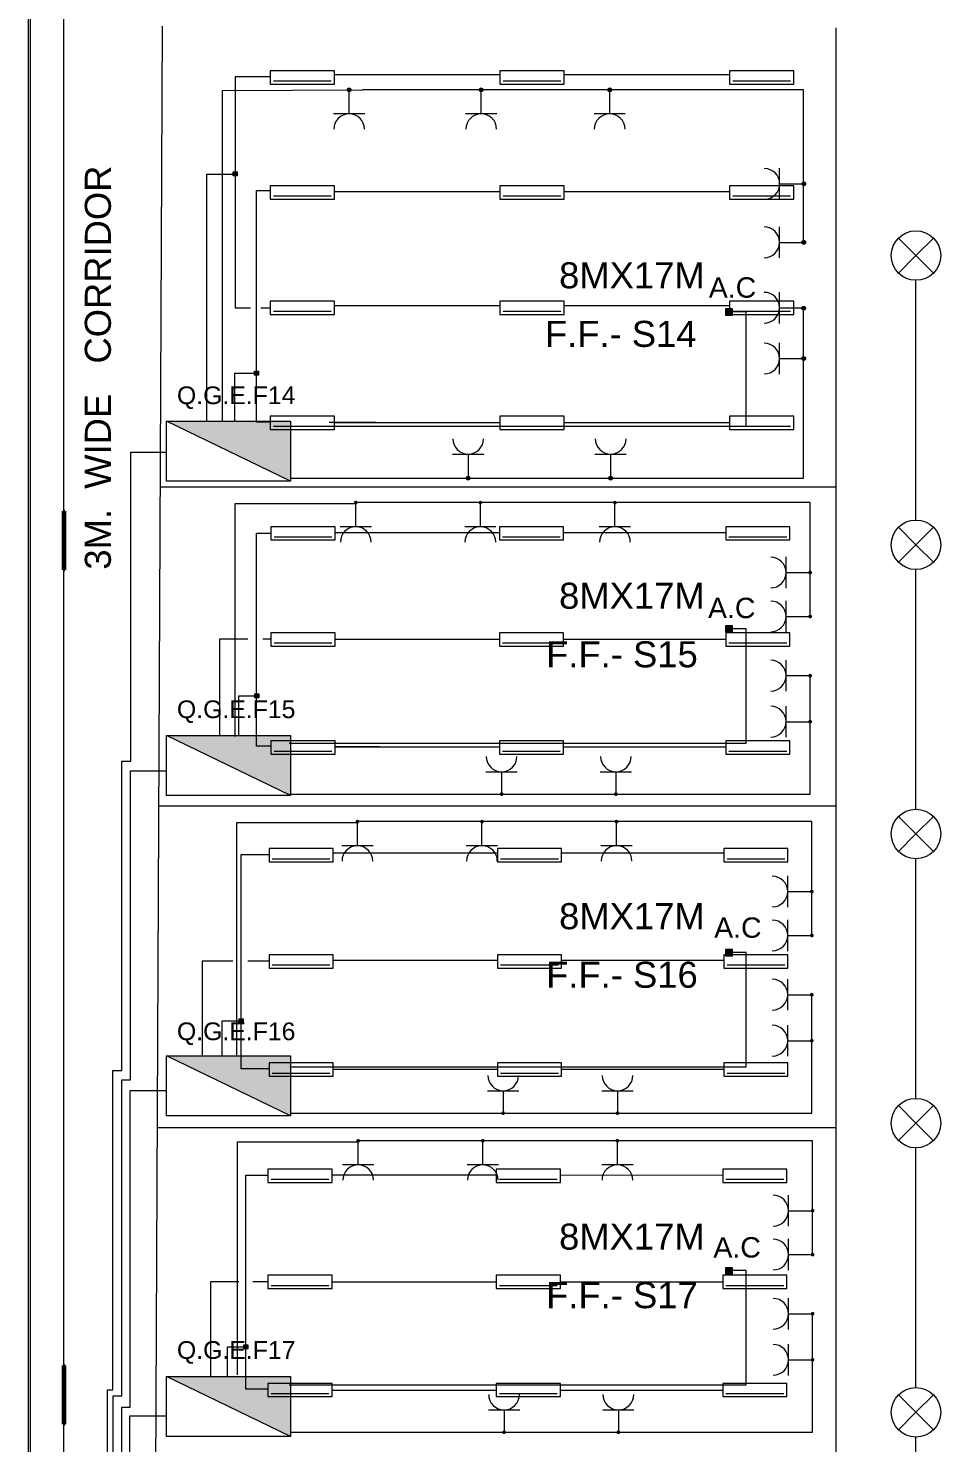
# Model space of a CAD drawing. Extents: x -17539 to 1421, y -3169 to 802964.
# Drawn here: x 343.77 to 366.54, y 328.31 to 363.62 of the extents above; entities that cross this region are included whole.
import ezdxf
from ezdxf.enums import TextEntityAlignment as Align

# ---------------------------------------------------------------- set-up
doc = ezdxf.new("R2010")
doc.units = 0
doc.header["$LTSCALE"] = 25
doc.header["$MEASUREMENT"] = 0
doc.layers.get('0').update_dxf_attribs({"lineweight": 9})
for name, color, linetype, lineweight in [('Iluminação', 10, 'Continuous', 9), ('Quadros', 50, 'Continuous', 9), ('www.cadblocksfree.com', 7, 'Continuous', 9)]:
    doc.layers.add(name, color=color, linetype=linetype, lineweight=lineweight)
doc.layers.add('Tomadas', color=3, linetype='Continuous', lineweight=9, true_color=0x00f500)
doc.styles.add('ROMANS', font='arial.ttf')
doc.styles.get("Standard").update_dxf_attribs({"font": 'arial.ttf'})

# ---------------------------------------------------------------- blocks, each defined once
blk = doc.blocks.new('quadro eletrico')
h = blk.add_hatch(color=256)
h.dxf.hatch_style = 1
h.paths.add_polyline_path([(1.839, -0.788), (-1.457, 0.809), (-1.457, -0.788)])
blk.add_line((-1.457, 0.809), (1.839, -0.788))
blk.add_lwpolyline([(-1.457, 0.809), (1.839, 0.809), (1.839, -0.788), (-1.457, -0.788)], close=True)
blk = doc.blocks.new('Quadro')
at = {"xscale": 0.6593095434044552, "yscale": 0.6593095434044552, "zscale": 0.6593095434044552}
blk.add_blockref('quadro eletrico', (-0.091, 0.017), dxfattribs=at)
blk = doc.blocks.new('Tomada')
for p, q in [((0, 0.632), (0, 0)), ((0, 0), (-0.975, 0)), ((0, 0), (0, -0.632))]:
    blk.add_line(p, q)
blk.add_arc((0.622, 0), 0.622, 90, 270)
blk = doc.blocks.new('Iluminárias 1')
at = {"layer": 'Iluminação'}
blk.add_line((0.079, 0.079), (1.521, 0.079), dxfattribs=at)
blk.add_lwpolyline([(0, 0), (1.6, 0), (1.6, 0.332), (0, 0.332)], close=True, dxfattribs=at)
blk = doc.blocks.new('Ponto de Luz')
for q in [(-0.437, 0.437), (0.438, 0.436), (-0.438, -0.436), (0.437, -0.437)]:
    blk.add_line((0, 0), q)
blk.add_circle((0, 0), 0.618)
blk = doc.blocks.new('Luminária 4')
at = {"layer": 'Iluminação', "lineweight": 40}
for p, q in [((0.733, 0.043), (-0.734, 0.043)), ((-0.734, 0.043), (-0.734, 0)), ((-0.734, 0), (0.733, 0)), ((0.733, 0), (0.733, 0.043))]:
    blk.add_line(p, q, dxfattribs=at)
at = {"layer": 'Iluminação', "lineweight": 30}
blk.add_line((-0.667, 0.008), (0.679, 0.008), dxfattribs=at)
blk = doc.blocks.new('Caixa de Derivação')
at = {"layer": 'Iluminação'}
h = blk.add_hatch(color=256, dxfattribs=at)
h.dxf.hatch_style = 1
h.paths.add_polyline_path([(0.052, 0.051), (-0.048, 0.051), (-0.048, -0.049), (0.052, -0.049)])
blk.add_lwpolyline([(-0.048, 0.051), (0.052, 0.051), (0.052, -0.049), (-0.048, -0.049)], close=True, dxfattribs=at)

msp = doc.modelspace()

# ---------------------------------------------------------------- hatches: boundary and pattern name
at = {"layer": 'Tomadas'}
h = msp.add_hatch(color=256, dxfattribs=at)
h.dxf.hatch_style = 1
h.paths.add_polyline_path([(351.823, 362.089, 1), (351.73, 362.089, 1)])
h = msp.add_hatch(color=256, dxfattribs=at)
h.dxf.hatch_style = 1
h.paths.add_polyline_path([(351.823, 362.089, 1), (351.73, 362.089, 1)])
h = msp.add_hatch(color=256, dxfattribs=at)
h.dxf.hatch_style = 1
h.paths.add_polyline_path([(351.823, 362.089, 1), (351.73, 362.089, 1)])
h = msp.add_hatch(color=256, dxfattribs=at)
h.dxf.hatch_style = 1
h.paths.add_polyline_path([(351.823, 362.089, 1), (351.73, 362.089, 1)])
h = msp.add_hatch(color=256, dxfattribs=at)
h.dxf.hatch_style = 1
h.paths.add_polyline_path([(355.121, 362.089, 1), (355.028, 362.089, 1)])
h = msp.add_hatch(color=256, dxfattribs=at)
h.dxf.hatch_style = 1
h.paths.add_polyline_path([(355.121, 362.089, 1), (355.028, 362.089, 1)])
h = msp.add_hatch(color=256, dxfattribs=at)
h.dxf.hatch_style = 1
h.paths.add_polyline_path([(355.121, 362.089, 1), (355.028, 362.089, 1)])
h = msp.add_hatch(color=256, dxfattribs=at)
h.dxf.hatch_style = 1
h.paths.add_polyline_path([(355.121, 362.089, 1), (355.028, 362.089, 1)])
h = msp.add_hatch(color=256, dxfattribs=at)
h.dxf.hatch_style = 1
h.paths.add_polyline_path([(358.325, 362.088, 1), (358.232, 362.088, 1)])
h = msp.add_hatch(color=256, dxfattribs=at)
h.dxf.hatch_style = 1
h.paths.add_polyline_path([(358.325, 362.088, 1), (358.232, 362.088, 1)])
h = msp.add_hatch(color=256, dxfattribs=at)
h.dxf.hatch_style = 1
h.paths.add_polyline_path([(358.325, 362.088, 1), (358.232, 362.088, 1)])
h = msp.add_hatch(color=256, dxfattribs=at)
h.dxf.hatch_style = 1
h.paths.add_polyline_path([(358.325, 362.088, 1), (358.232, 362.088, 1)])
h = msp.add_hatch(color=256, dxfattribs=at)
h.dxf.hatch_style = 1
h.paths.add_polyline_path([(363.168, 359.739, 1), (363.074, 359.739, 1)])
h = msp.add_hatch(color=256, dxfattribs=at)
h.dxf.hatch_style = 1
h.paths.add_polyline_path([(363.168, 359.739, 1), (363.074, 359.739, 1)])
h = msp.add_hatch(color=256, dxfattribs=at)
h.dxf.hatch_style = 1
h.paths.add_polyline_path([(363.168, 359.739, 1), (363.074, 359.739, 1)])
h = msp.add_hatch(color=256, dxfattribs=at)
h.dxf.hatch_style = 1
h.paths.add_polyline_path([(363.168, 359.739, 1), (363.074, 359.739, 1)])
h = msp.add_hatch(color=256, dxfattribs=at)
h.dxf.hatch_style = 1
h.paths.add_polyline_path([(363.166, 358.279, 1), (363.073, 358.279, 1)])
h = msp.add_hatch(color=256, dxfattribs=at)
h.dxf.hatch_style = 1
h.paths.add_polyline_path([(363.166, 358.279, 1), (363.073, 358.279, 1)])
h = msp.add_hatch(color=256, dxfattribs=at)
h.dxf.hatch_style = 1
h.paths.add_polyline_path([(363.166, 358.279, 1), (363.073, 358.279, 1)])
h = msp.add_hatch(color=256, dxfattribs=at)
h.dxf.hatch_style = 1
h.paths.add_polyline_path([(363.166, 358.279, 1), (363.073, 358.279, 1)])
h = msp.add_hatch(color=256, dxfattribs=at)
h.dxf.hatch_style = 1
h.paths.add_polyline_path([(363.166, 356.632, 1), (363.072, 356.632, 1)])
h = msp.add_hatch(color=256, dxfattribs=at)
h.dxf.hatch_style = 1
h.paths.add_polyline_path([(363.166, 356.632, 1), (363.072, 356.632, 1)])
h = msp.add_hatch(color=256, dxfattribs=at)
h.dxf.hatch_style = 1
h.paths.add_polyline_path([(363.166, 356.632, 1), (363.072, 356.632, 1)])
h = msp.add_hatch(color=256, dxfattribs=at)
h.dxf.hatch_style = 1
h.paths.add_polyline_path([(363.166, 356.632, 1), (363.072, 356.632, 1)])
h = msp.add_hatch(color=256, dxfattribs=at)
h.dxf.hatch_style = 1
h.paths.add_polyline_path([(361.168, 356.619), (361.168, 356.462), (361.342, 356.462), (361.342, 356.619)])
h = msp.add_hatch(color=256, dxfattribs=at)
h.dxf.hatch_style = 1
h.paths.add_polyline_path([(361.168, 356.619), (361.168, 356.462), (361.342, 356.462), (361.342, 356.619)])
h = msp.add_hatch(color=256, dxfattribs=at)
h.dxf.hatch_style = 1
h.paths.add_polyline_path([(363.166, 355.377, 1), (363.073, 355.377, 1)])
h = msp.add_hatch(color=256, dxfattribs=at)
h.dxf.hatch_style = 1
h.paths.add_polyline_path([(363.166, 355.377, 1), (363.073, 355.377, 1)])
h = msp.add_hatch(color=256, dxfattribs=at)
h.dxf.hatch_style = 1
h.paths.add_polyline_path([(363.166, 355.377, 1), (363.073, 355.377, 1)])
h = msp.add_hatch(color=256, dxfattribs=at)
h.dxf.hatch_style = 1
h.paths.add_polyline_path([(363.166, 355.377, 1), (363.073, 355.377, 1)])
h = msp.add_hatch(color=256, dxfattribs=at)
h.dxf.hatch_style = 1
h.paths.add_polyline_path([(354.795, 352.391, 1), (354.701, 352.391, 1)])
h = msp.add_hatch(color=256, dxfattribs=at)
h.dxf.hatch_style = 1
h.paths.add_polyline_path([(354.795, 352.391, 1), (354.701, 352.391, 1)])
h = msp.add_hatch(color=256, dxfattribs=at)
h.dxf.hatch_style = 1
h.paths.add_polyline_path([(354.795, 352.391, 1), (354.701, 352.391, 1)])
h = msp.add_hatch(color=256, dxfattribs=at)
h.dxf.hatch_style = 1
h.paths.add_polyline_path([(354.795, 352.391, 1), (354.701, 352.391, 1)])
h = msp.add_hatch(color=256, dxfattribs=at)
h.dxf.hatch_style = 1
h.paths.add_polyline_path([(358.349, 352.391, 1), (358.256, 352.391, 1)])
h = msp.add_hatch(color=256, dxfattribs=at)
h.dxf.hatch_style = 1
h.paths.add_polyline_path([(358.349, 352.391, 1), (358.256, 352.391, 1)])
h = msp.add_hatch(color=256, dxfattribs=at)
h.dxf.hatch_style = 1
h.paths.add_polyline_path([(358.349, 352.391, 1), (358.256, 352.391, 1)])
h = msp.add_hatch(color=256, dxfattribs=at)
h.dxf.hatch_style = 1
h.paths.add_polyline_path([(358.349, 352.391, 1), (358.256, 352.391, 1)])
h = msp.add_hatch(color=256, dxfattribs=at)
h.dxf.hatch_style = 1
h.paths.add_polyline_path([(351.989, 351.781, 1), (351.895, 351.781, 1)])
h = msp.add_hatch(color=256, dxfattribs=at)
h.dxf.hatch_style = 1
h.paths.add_polyline_path([(355.097, 351.781, 1), (355.004, 351.781, 1)])
h = msp.add_hatch(color=256, dxfattribs=at)
h.dxf.hatch_style = 1
h.paths.add_polyline_path([(358.457, 351.781, 1), (358.364, 351.781, 1)])
h = msp.add_hatch(color=256, dxfattribs=at)
h.dxf.hatch_style = 1
h.paths.add_polyline_path([(363.328, 350.035, 1), (363.235, 350.035, 1)])
h = msp.add_hatch(color=256, dxfattribs=at)
h.dxf.hatch_style = 1
h.paths.add_polyline_path([(363.328, 348.939, 1), (363.235, 348.939, 1)])
h = msp.add_hatch(color=256, dxfattribs=at)
h.dxf.hatch_style = 1
h.paths.add_polyline_path([(361.168, 348.702), (361.168, 348.546), (361.342, 348.546), (361.342, 348.702)])
h = msp.add_hatch(color=256, dxfattribs=at)
h.dxf.hatch_style = 1
h.paths.add_polyline_path([(361.168, 348.702), (361.168, 348.546), (361.342, 348.546), (361.342, 348.702)])
h = msp.add_hatch(color=256, dxfattribs=at)
h.dxf.hatch_style = 1
h.paths.add_polyline_path([(363.328, 347.461, 1), (363.235, 347.461, 1)])
h = msp.add_hatch(color=256, dxfattribs=at)
h.dxf.hatch_style = 1
h.paths.add_polyline_path([(363.328, 346.312, 1), (363.235, 346.312, 1)])
h = msp.add_hatch(color=256, dxfattribs=at)
h.dxf.hatch_style = 1
h.paths.add_polyline_path([(355.628, 344.504, 1), (355.535, 344.504, 1)])
h = msp.add_hatch(color=256, dxfattribs=at)
h.dxf.hatch_style = 1
h.paths.add_polyline_path([(358.48, 344.504, 1), (358.387, 344.504, 1)])
h = msp.add_hatch(color=256, dxfattribs=at)
h.dxf.hatch_style = 1
h.paths.add_polyline_path([(352.03, 343.816, 1), (351.936, 343.816, 1)])
h = msp.add_hatch(color=256, dxfattribs=at)
h.dxf.hatch_style = 1
h.paths.add_polyline_path([(355.138, 343.816, 1), (355.045, 343.816, 1)])
h = msp.add_hatch(color=256, dxfattribs=at)
h.dxf.hatch_style = 1
h.paths.add_polyline_path([(358.498, 343.816, 1), (358.404, 343.816, 1)])
h = msp.add_hatch(color=256, dxfattribs=at)
h.dxf.hatch_style = 1
h.paths.add_polyline_path([(363.369, 342.07, 1), (363.276, 342.07, 1)])
h = msp.add_hatch(color=256, dxfattribs=at)
h.dxf.hatch_style = 1
h.paths.add_polyline_path([(363.369, 340.974, 1), (363.276, 340.974, 1)])
h = msp.add_hatch(color=256, dxfattribs=at)
h.dxf.hatch_style = 1
h.paths.add_polyline_path([(361.168, 340.62), (361.168, 340.464), (361.342, 340.464), (361.342, 340.62)])
h = msp.add_hatch(color=256, dxfattribs=at)
h.dxf.hatch_style = 1
h.paths.add_polyline_path([(361.168, 340.62), (361.168, 340.464), (361.342, 340.464), (361.342, 340.62)])
h = msp.add_hatch(color=256, dxfattribs=at)
h.dxf.hatch_style = 1
h.paths.add_polyline_path([(363.369, 339.496, 1), (363.276, 339.496, 1)])
h = msp.add_hatch(color=256, dxfattribs=at)
h.dxf.hatch_style = 1
h.paths.add_polyline_path([(363.369, 338.347, 1), (363.276, 338.347, 1)])
h = msp.add_hatch(color=256, dxfattribs=at)
h.dxf.hatch_style = 1
h.paths.add_polyline_path([(355.669, 336.539, 1), (355.576, 336.539, 1)])
h = msp.add_hatch(color=256, dxfattribs=at)
h.dxf.hatch_style = 1
h.paths.add_polyline_path([(358.521, 336.539, 1), (358.428, 336.539, 1)])
h = msp.add_hatch(color=256, dxfattribs=at)
h.dxf.hatch_style = 1
h.paths.add_polyline_path([(352.05, 335.849, 1), (351.957, 335.849, 1)])
h = msp.add_hatch(color=256, dxfattribs=at)
h.dxf.hatch_style = 1
h.paths.add_polyline_path([(355.158, 335.849, 1), (355.065, 335.849, 1)])
h = msp.add_hatch(color=256, dxfattribs=at)
h.dxf.hatch_style = 1
h.paths.add_polyline_path([(358.518, 335.849, 1), (358.425, 335.849, 1)])
h = msp.add_hatch(color=256, dxfattribs=at)
h.dxf.hatch_style = 1
h.paths.add_polyline_path([(363.389, 334.103, 1), (363.296, 334.103, 1)])
h = msp.add_hatch(color=256, dxfattribs=at)
h.dxf.hatch_style = 1
h.paths.add_polyline_path([(363.389, 333.007, 1), (363.296, 333.007, 1)])
h = msp.add_hatch(color=256, dxfattribs=at)
h.dxf.hatch_style = 1
h.paths.add_polyline_path([(361.168, 332.679), (361.168, 332.523), (361.342, 332.523), (361.342, 332.679)])
h = msp.add_hatch(color=256, dxfattribs=at)
h.dxf.hatch_style = 1
h.paths.add_polyline_path([(361.168, 332.679), (361.168, 332.523), (361.342, 332.523), (361.342, 332.679)])
h = msp.add_hatch(color=256, dxfattribs=at)
h.dxf.hatch_style = 1
h.paths.add_polyline_path([(363.389, 331.53, 1), (363.296, 331.53, 1)])
h = msp.add_hatch(color=256, dxfattribs=at)
h.dxf.hatch_style = 1
h.paths.add_polyline_path([(363.389, 330.38, 1), (363.296, 330.38, 1)])
h = msp.add_hatch(color=256, dxfattribs=at)
h.dxf.hatch_style = 1
h.paths.add_polyline_path([(355.689, 328.572, 1), (355.596, 328.572, 1)])
h = msp.add_hatch(color=256, dxfattribs=at)
h.dxf.hatch_style = 1
h.paths.add_polyline_path([(358.541, 328.572, 1), (358.448, 328.572, 1)])

# ---------------------------------------------------------------- linework, layer by layer
at = {"layer": 'Iluminação'}
for p, q in [((344.66, 351.567), (344.66, 365.341)), ((349.81, 362.415), (348.929, 362.415)), ((348.929, 362.415), (348.929, 356.648)), ((355.54, 362.464), (351.41, 362.464)), ((361.27, 362.464), (357.14, 362.464)), ((348.228, 353.818), (348.228, 359.985)), ((348.228, 359.985), (348.929, 359.985)), ((349.465, 353.786), (349.465, 359.573)), ((349.465, 359.573), (349.81, 359.573)), ((355.54, 359.543), (351.41, 359.543)), ((361.27, 359.543), (357.14, 359.543)), ((365.921, 351.347), (365.921, 357.331)), ((355.54, 356.695), (351.41, 356.695)), ((361.27, 356.695), (357.14, 356.695)), ((348.929, 356.648), (349.316, 356.648)), ((349.573, 356.648), (349.81, 356.648)), ((348.924, 353.818), (348.924, 355.012)), ((348.924, 355.012), (349.465, 355.012)), ((349.81, 353.786), (349.465, 353.786)), ((352.435, 353.781), (351.278, 353.781)), ((351.41, 353.781), (355.54, 353.781)), ((357.14, 353.781), (361.27, 353.781)), ((349.468, 345.702), (349.468, 351.018)), ((349.468, 351.018), (349.825, 351.018)), ((355.525, 351.025), (351.425, 351.025)), ((361.175, 351.025), (357.125, 351.025)), ((344.66, 330.237), (344.66, 350.1)), ((365.921, 344.127), (365.921, 350.111)), ((349.25, 348.368), (348.54, 348.368)), ((348.54, 348.368), (348.54, 345.968)), ((349.825, 348.368), (349.623, 348.368)), ((355.525, 348.366), (351.425, 348.366)), ((361.175, 348.366), (357.125, 348.366)), ((349.022, 345.968), (349.022, 346.959)), ((349.022, 346.959), (349.52, 346.959)), ((349.825, 345.702), (349.468, 345.702)), ((352.533, 345.683), (351.425, 345.683)), ((351.425, 345.683), (355.525, 345.683)), ((357.125, 345.683), (361.175, 345.683)), ((349.084, 337.646), (349.084, 342.993)), ((349.084, 342.993), (349.778, 342.993)), ((355.478, 343.031), (351.378, 343.031)), ((361.128, 343.031), (357.078, 343.031)), ((365.921, 336.907), (365.921, 342.891)), ((348.872, 340.336), (348.113, 340.336)), ((348.113, 340.336), (348.113, 337.968)), ((349.778, 340.336), (349.248, 340.336)), ((355.478, 340.348), (351.378, 340.348)), ((361.128, 340.348), (357.078, 340.348)), ((348.612, 337.968), (348.612, 338.841)), ((348.612, 338.841), (349.084, 338.841)), ((349.778, 337.646), (349.084, 337.646)), ((351.378, 337.636), (355.478, 337.636)), ((357.078, 337.636), (361.128, 337.636)), ((365.921, 329.687), (365.921, 335.671)), ((349.196, 329.646), (349.196, 334.994)), ((349.196, 334.994), (349.75, 334.994)), ((355.45, 334.993), (351.35, 334.993)), ((361.1, 334.984), (357.05, 334.993)), ((349.024, 332.328), (348.321, 332.328)), ((348.321, 332.328), (348.321, 330.213)), ((349.75, 332.328), (349.373, 332.328)), ((355.45, 332.319), (351.35, 332.319)), ((361.1, 332.319), (357.05, 332.319)), ((348.742, 329.968), (348.742, 330.705)), ((348.742, 330.705), (349.196, 330.705)), ((348.321, 330.213), (348.321, 329.968)), ((349.75, 329.646), (349.196, 329.646)), ((351.35, 329.622), (355.45, 329.622)), ((357.05, 329.622), (361.1, 329.622)), ((344.66, 308.907), (344.66, 328.77)), ((365.921, 322.467), (365.921, 328.451))]:
    msp.add_line(p, q, dxfattribs=at)
at = {"layer": 'Quadros'}
for p, q in [((346.327, 345.325), (346.327, 353.044)), ((346.327, 353.044), (347.221, 353.044)), ((346.105, 337.607), (346.105, 345.325)), ((346.105, 345.325), (346.327, 345.325)), ((346.322, 337.372), (346.322, 345.084)), ((346.322, 345.084), (347.221, 345.084)), ((345.878, 329.634), (345.878, 337.607)), ((345.878, 337.607), (346.105, 337.607)), ((346.105, 329.48), (346.105, 337.372)), ((346.105, 337.372), (346.322, 337.372)), ((346.316, 329.194), (346.316, 337.104)), ((346.316, 337.104), (347.221, 337.104)), ((345.743, 321.692), (345.743, 329.634)), ((345.743, 329.634), (345.878, 329.634)), ((345.887, 321.523), (345.887, 329.48)), ((345.887, 329.48), (346.105, 329.48)), ((346.104, 321.342), (346.104, 329.194)), ((346.104, 329.194), (346.316, 329.194)), ((346.304, 321.125), (346.304, 328.98)), ((346.304, 328.98), (347.221, 328.98))]:
    msp.add_line(p, q, dxfattribs=at)
at = {"layer": 'Tomadas'}
for p, q in [((348.614, 362.071), (352.113, 362.089)), ((348.614, 353.833), (348.614, 362.071)), ((363.118, 362.089), (352.113, 362.089)), ((363.118, 362.089), (352.113, 362.089)), ((363.118, 362.089), (352.113, 362.089)), ((363.118, 362.089), (352.113, 362.089)), ((363.118, 358.267), (363.118, 362.089)), ((363.118, 358.267), (363.118, 362.089)), ((363.118, 358.267), (363.118, 362.089)), ((363.118, 358.267), (363.118, 362.089)), ((361.685, 356.546), (361.269, 356.546)), ((361.685, 353.692), (361.685, 356.546)), ((363.118, 352.391), (363.118, 356.656)), ((363.118, 352.391), (363.118, 356.656)), ((363.118, 352.391), (363.118, 356.656)), ((363.118, 352.391), (363.118, 356.656)), ((350.303, 353.692), (361.685, 353.692)), ((350.332, 352.391), (363.118, 352.391)), ((350.332, 352.391), (363.118, 352.391)), ((350.332, 352.391), (363.118, 352.391)), ((350.332, 352.391), (363.118, 352.391)), ((348.931, 345.94), (348.931, 351.758)), ((348.931, 351.758), (351.937, 351.758)), ((363.282, 351.781), (351.942, 351.781)), ((363.282, 348.941), (363.282, 351.781)), ((361.685, 348.63), (361.269, 348.63)), ((361.685, 345.776), (361.685, 348.63)), ((363.282, 344.504), (363.282, 347.44)), ((350.277, 345.776), (361.685, 345.776)), ((350.277, 344.504), (363.282, 344.504)), ((348.972, 337.975), (348.972, 343.793)), ((348.972, 343.793), (351.978, 343.793)), ((363.322, 343.816), (351.983, 343.816)), ((363.322, 340.976), (363.322, 343.816)), ((361.685, 340.548), (361.269, 340.548)), ((361.685, 337.694), (361.685, 340.548)), ((363.322, 336.539), (363.322, 339.475)), ((350.293, 337.694), (361.685, 337.694)), ((350.318, 336.539), (363.322, 336.539)), ((348.992, 330.008), (348.992, 335.826)), ((348.992, 335.826), (351.998, 335.826)), ((363.343, 335.849), (352.003, 335.849)), ((363.343, 333.009), (363.343, 335.849)), ((361.685, 332.607), (361.269, 332.607)), ((361.685, 329.753), (361.685, 332.607)), ((363.343, 328.572), (363.343, 331.508)), ((350.283, 329.753), (361.685, 329.753)), ((350.338, 328.572), (363.343, 328.572))]:
    msp.add_line(p, q, dxfattribs=at)
for points in [[(361.342, 356.619), (361.168, 356.619), (361.168, 356.462), (361.342, 356.462)], [(361.342, 356.619), (361.168, 356.619), (361.168, 356.462), (361.342, 356.462)], [(361.342, 348.702), (361.168, 348.702), (361.168, 348.546), (361.342, 348.546)], [(361.342, 348.702), (361.168, 348.702), (361.168, 348.546), (361.342, 348.546)], [(361.342, 340.62), (361.168, 340.62), (361.168, 340.464), (361.342, 340.464)], [(361.342, 340.62), (361.168, 340.62), (361.168, 340.464), (361.342, 340.464)], [(361.342, 332.679), (361.168, 332.679), (361.168, 332.523), (361.342, 332.523)], [(361.342, 332.679), (361.168, 332.679), (361.168, 332.523), (361.342, 332.523)]]:
    msp.add_lwpolyline(points, close=True, dxfattribs=at)
for centre in [(351.777, 362.089), (351.777, 362.089), (351.777, 362.089), (351.777, 362.089), (355.074, 362.089), (355.074, 362.089), (355.074, 362.089), (355.074, 362.089), (358.279, 362.088), (358.279, 362.088), (358.279, 362.088), (358.279, 362.088), (363.121, 359.739), (363.121, 359.739), (363.121, 359.739), (363.121, 359.739), (363.12, 358.279), (363.12, 358.279), (363.12, 358.279), (363.12, 358.279), (363.119, 356.632), (363.119, 356.632), (363.119, 356.632), (363.119, 356.632), (363.12, 355.377), (363.12, 355.377), (363.12, 355.377), (363.12, 355.377), (354.748, 352.391), (354.748, 352.391), (354.748, 352.391), (354.748, 352.391), (358.302, 352.391), (358.302, 352.391), (358.302, 352.391), (358.302, 352.391)]:
    msp.add_circle(centre, 0.0466, dxfattribs=at)
at = {"layer": 'www.cadblocksfree.com'}
for p, q in [((343.771, 365.313), (343.771, 315.169)), ((343.821, 365.342), (343.821, 315.119)), ((347.108, 363.677), (346.809, 296.169)), ((363.921, 363.634), (363.921, 266.169)), ((363.921, 352.169), (347.071, 352.169)), ((347.033, 344.207), (363.921, 344.207)), ((363.921, 336.169), (346.996, 336.169))]:
    msp.add_line(p, q, dxfattribs=at)

# ---------------------------------------------------------------- block references
at = {"layer": 'Iluminação'}
for name, p in [('Iluminárias 1', (349.81, 362.23)), ('Iluminárias 1', (355.54, 362.23)), ('Iluminárias 1', (361.27, 362.23)), ('Caixa de Derivação', (348.929, 359.985)), ('Iluminárias 1', (349.81, 359.36)), ('Iluminárias 1', (355.54, 359.36)), ('Iluminárias 1', (361.27, 359.36)), ('Iluminárias 1', (349.81, 356.48)), ('Iluminárias 1', (355.54, 356.48)), ('Iluminárias 1', (361.27, 356.48)), ('Caixa de Derivação', (349.465, 355.012)), ('Iluminárias 1', (349.81, 353.61)), ('Iluminárias 1', (355.54, 353.61)), ('Iluminárias 1', (361.27, 353.61)), ('Iluminárias 1', (349.825, 350.848)), ('Iluminárias 1', (355.525, 350.848)), ('Iluminárias 1', (361.175, 350.848)), ('Iluminárias 1', (349.825, 348.198)), ('Iluminárias 1', (355.525, 348.198)), ('Iluminárias 1', (361.175, 348.198)), ('Caixa de Derivação', (349.468, 346.959)), ('Iluminárias 1', (349.825, 345.498)), ('Iluminárias 1', (355.525, 345.498)), ('Iluminárias 1', (361.175, 345.498)), ('Iluminárias 1', (349.778, 342.81)), ('Iluminárias 1', (355.478, 342.81)), ('Iluminárias 1', (361.128, 342.81)), ('Iluminárias 1', (349.778, 340.16)), ('Iluminárias 1', (355.478, 340.16)), ('Iluminárias 1', (361.128, 340.16)), ('Caixa de Derivação', (349.084, 338.841)), ('Iluminárias 1', (349.778, 337.46)), ('Iluminárias 1', (355.478, 337.46)), ('Iluminárias 1', (361.128, 337.46)), ('Iluminárias 1', (349.75, 334.81)), ('Iluminárias 1', (355.45, 334.81)), ('Iluminárias 1', (361.1, 334.81)), ('Iluminárias 1', (349.75, 332.16)), ('Iluminárias 1', (355.45, 332.16)), ('Iluminárias 1', (361.1, 332.16)), ('Caixa de Derivação', (349.196, 330.705)), ('Iluminárias 1', (349.75, 329.46)), ('Iluminárias 1', (355.45, 329.46)), ('Iluminárias 1', (361.1, 329.46))]:
    msp.add_blockref(name, p, dxfattribs=at)
for name, p, rotation in [('Ponto de Luz', (365.921, 357.949), 89.99999999999999), ('Luminária 4', (344.638, 350.833), 270), ('Ponto de Luz', (365.921, 350.729), 89.99999999999999), ('Ponto de Luz', (365.921, 343.509), 89.99999999999999), ('Ponto de Luz', (365.921, 336.289), 89.99999999999999), ('Luminária 4', (344.638, 329.503), 270), ('Ponto de Luz', (365.921, 329.069), 89.99999999999999)]:
    msp.add_blockref(name, p, dxfattribs=dict(at, rotation=rotation))
at = {"layer": 'Quadros', "xscale": 1.422900023054062, "yscale": 1.422900023054062, "zscale": 1.422900023054062, "rotation": 180}
for p in [(348.817, 353.102), (348.817, 345.252), (348.817, 337.252), (348.817, 329.252)]:
    msp.add_blockref('Quadro', p, dxfattribs=at)
at = {"layer": 'Tomadas', "xscale": 0.6170314054757464, "yscale": 0.6170314054757464, "zscale": 0.6170314054757464}
for p, rotation in [((351.777, 361.487), 269.9999999999999), ((351.777, 361.487), 269.9999999999999), ((351.777, 361.487), 269.9999999999999), ((351.777, 361.487), 269.9999999999999), ((355.074, 361.487), 269.9999999999999), ((355.074, 361.487), 269.9999999999999), ((355.074, 361.487), 269.9999999999999), ((355.074, 361.487), 269.9999999999999), ((358.279, 361.487), 269.9999999999999), ((358.279, 361.487), 269.9999999999999), ((358.279, 361.487), 269.9999999999999), ((358.279, 361.487), 269.9999999999999), ((362.52, 359.739), 180), ((362.52, 359.739), 180), ((362.52, 359.739), 180), ((362.52, 359.739), 180), ((362.518, 358.279), 180), ((362.518, 358.279), 180), ((362.518, 358.279), 180), ((362.518, 358.279), 180), ((362.518, 356.647), 180), ((362.518, 356.647), 180), ((362.518, 356.647), 180), ((362.518, 356.647), 180), ((362.518, 355.377), 180), ((362.518, 355.377), 180), ((362.518, 355.377), 180), ((362.518, 355.377), 180), ((354.748, 352.993), 90), ((354.748, 352.993), 90), ((354.748, 352.993), 90), ((354.748, 352.993), 90), ((358.302, 352.993), 90), ((358.302, 352.993), 90), ((358.302, 352.993), 90), ((358.302, 352.993), 90), ((351.942, 351.179), 269.9999999999999), ((355.051, 351.179), 269.9999999999999), ((358.41, 351.179), 269.9999999999999), ((362.68, 350.035), 180), ((362.68, 348.939), 180), ((362.68, 347.461), 180), ((362.68, 346.312), 180), ((355.581, 345.062), 90), ((358.434, 345.062), 90), ((351.983, 343.215), 269.9999999999999), ((355.091, 343.215), 269.9999999999999), ((358.451, 343.215), 269.9999999999999), ((362.721, 342.07), 180), ((362.721, 340.974), 180), ((362.721, 339.496), 180), ((362.721, 338.347), 180), ((355.622, 337.097), 90), ((358.475, 337.097), 90), ((352.003, 335.248), 269.9999999999999), ((355.112, 335.248), 269.9999999999999), ((358.471, 335.248), 269.9999999999999), ((362.741, 334.103), 180), ((362.741, 333.007), 180), ((362.741, 331.53), 180), ((362.741, 330.38), 180), ((355.643, 329.13), 90), ((358.495, 329.13), 90)]:
    msp.add_blockref('Tomada', p, dxfattribs=dict(at, rotation=rotation))

# ---------------------------------------------------------------- texts
at = {"layer": 'Quadros', "char_height": 0.4429, "width": 3.46617, "attachment_point": 1}
for s, insert in [('Q.G.E.F14', (347.48, 354.682)), ('Q.G.E.F15', (347.48, 346.843)), ('Q.G.E.F16', (347.48, 338.803)), ('Q.G.E.F17', (347.48, 330.846))]:
    msp.add_mtext(s, dxfattribs=dict(at, insert=insert))
at = {"layer": 'Tomadas', "char_height": 0.5082, "width": 1.05584, "attachment_point": 1}
for insert in [(360.752, 357.406), (360.733, 349.405), (360.886, 341.424), (360.867, 333.442)]:
    msp.add_mtext('A.C', dxfattribs=dict(at, insert=insert))
at = {"layer": 'www.cadblocksfree.com', "style": 'ROMANS'}
msp.add_text('3M.  WIDE   CORRIDOR', height=0.65, rotation=90, dxfattribs=at).set_placement((345.181, 350.107), align=Align.TOP_LEFT)
for s, p in [('8MX17M', (357.016, 357.781)), ('F.F.- S14', (356.662, 356.319)), ('8MX17M', (357.016, 349.781)), ('F.F.- S15', (356.693, 348.319)), ('8MX17M', (357.016, 341.781)), ('F.F.- S16', (356.693, 340.319)), ('8MX17M', (357.016, 333.781)), ('F.F.- S17', (356.693, 332.319))]:
    msp.add_text(s, height=0.65, dxfattribs=at).set_placement(p, align=Align.TOP_LEFT)

doc.saveas('drawing.dxf')
